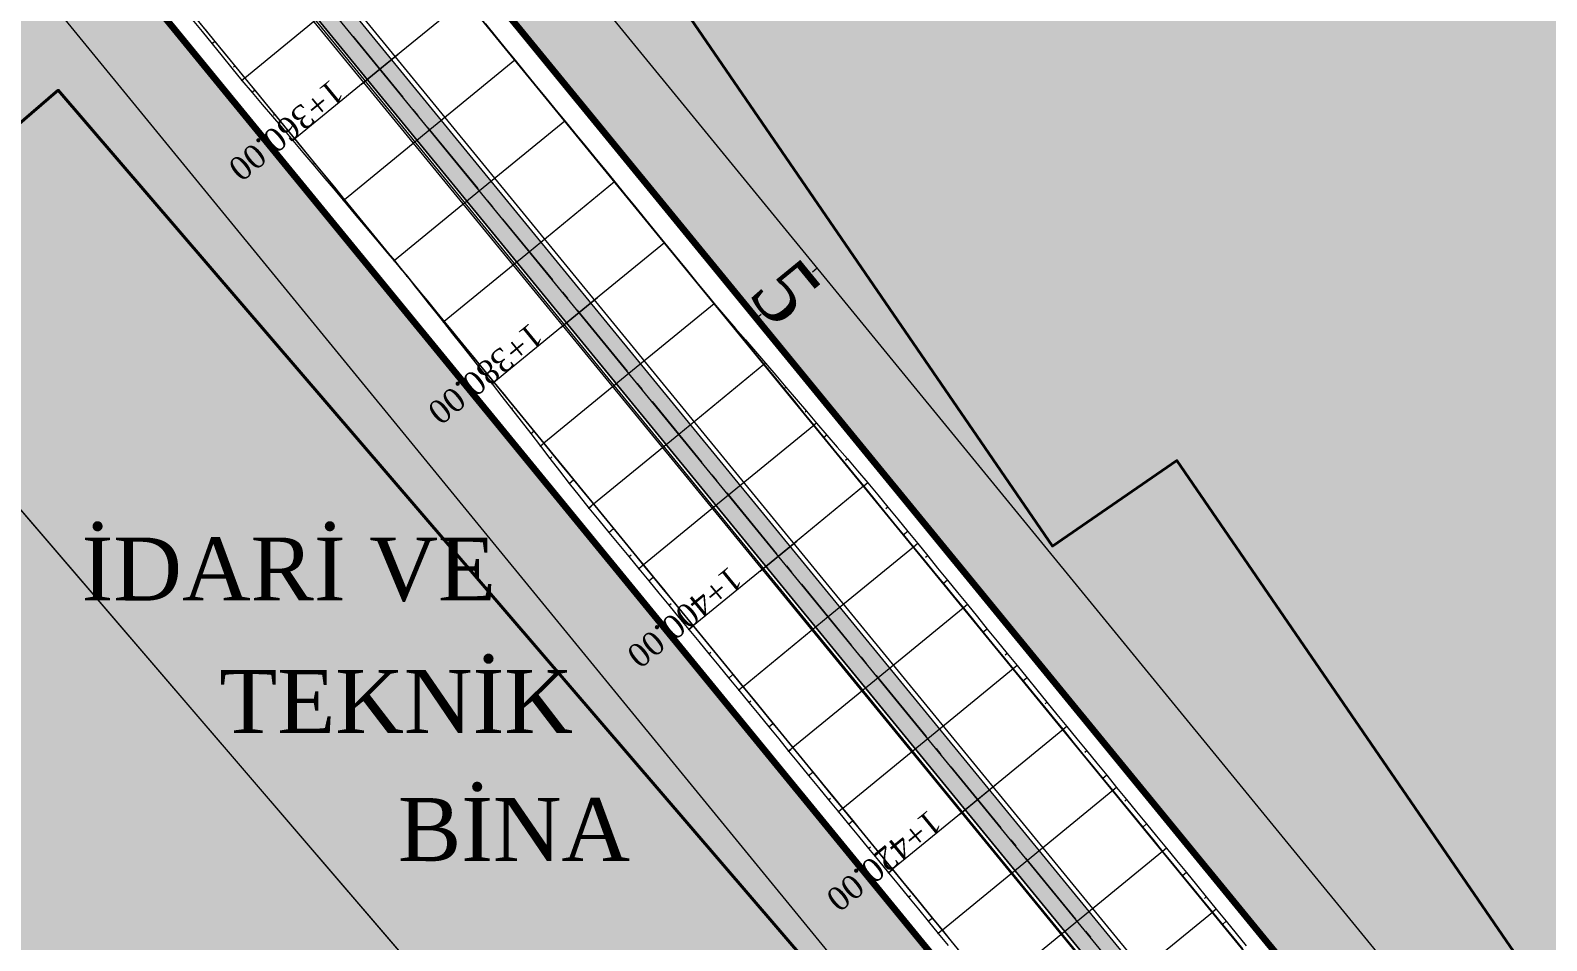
# Model space of a CAD drawing. Header units: metres. Extents: x 478603 to 489313, y 4282657 to 4289463.
# Drawn here: x 479504.9 to 479601.3, y 4287031.6 to 4287089.4 of the extents above; entities that cross this region are included whole.
import ezdxf

# ---------------------------------------------------------------- set-up
doc = ezdxf.new("R2010")
doc.units = ezdxf.units.M
for name, color, linetype, lineweight in [('ADAKENARI', 18, 'Continuous', 0), ('DEGER', 18, 'Continuous', 20), ('EKS_2', 5, 'Continuous', 0), ('EKSENLER', 3, 'Continuous', 0), ('HAT_ENERJI_NAKIL_HAT', 18, 'Continuous', 0), ('HDA_2', 30, 'Continuous', 0), ('HDO_2', 30, 'Continuous', 0), ('ISLETME', 18, 'Continuous', 20), ('KALDIRIM', 11, 'Continuous', 0), ('KDA_2', 150, 'Continuous', 20), ('KDO_2', 150, 'Continuous', 20), ('KYA_2', 1, 'Continuous', 20), ('KYO_2', 1, 'Continuous', 20), ('MUSTEMILAT_CIZGISI', 18, 'Continuous', 50), ('P_ALAN', 143, 'Continuous', 0), ('P_U_KNL', 143, 'Continuous', 0), ('PARSEL_ALAN', 254, 'Continuous', 0), ('PARSEL_SERA_ALAN', 9, 'Continuous', 40), ('PL_ALİNMAN', 1, 'Continuous', 0), ('PL_ENKESIT', 1, 'Continuous', 0), ('PL_KM', 4, 'Continuous', 0), ('PL_KMYAZI', 30, 'Continuous', 0), ('RAKORDMAN', 3, 'Continuous', 0), ('ROL_CEPHE', 1, 'Continuous', 0), ('SEV_KYA_HDA', 3, 'Continuous', 0), ('SEV_KYO_HDO', 3, 'Continuous', 0), ('SEV_YKA_KDA', 3, 'Continuous', 0), ('SEV_YKO_KDO', 3, 'Continuous', 0), ('SNR_YAPIYAK', 18, 'Continuous', 0), ('YKA_2', 33, 'Continuous', 0), ('YKO_2', 33, 'Continuous', 0)]:
    doc.layers.add(name, color=color, linetype=linetype, lineweight=lineweight)
doc.styles.get("Standard").update_dxf_attribs({"font": 'times.ttf'})

msp = doc.modelspace()

# ---------------------------------------------------------------- hatches: boundary and pattern name
at = {"layer": 'P_ALAN'}
msp.add_hatch(color=256, dxfattribs=at).paths.add_polyline_path([(479676.002, 4286903.553), (479677.549, 4286904.82), (479504.608, 4287115.988), (479503.061, 4287114.721)])
msp.add_hatch(color=256, dxfattribs=at).paths.add_polyline_path([(479676.002, 4286903.553), (479677.549, 4286904.82), (479504.608, 4287115.988), (479503.061, 4287114.721)])
at = {"layer": 'PARSEL_ALAN'}
for points in [[(479643.933, 4287398.761), (479817.893, 4287145.197), (479734.475, 4287003.693), (479687.036, 4286923.221), (479673.047, 4286922.158), (479430.429, 4287218.472), (479426.934, 4287224.913), (479426.05, 4287231.313), (479427.413, 4287242.551), (479428.4, 4287247.276), (479432.514, 4287253.457)], [(479592.622, 4286750.316), (479589.102, 4286749.769), (479566.59, 4286772.315), (479454.724, 4286902.59), (479447.565, 4286913.688), (479444.079, 4286921.745), (479442.798, 4286925.946), (479441.19, 4286934.6), (479436.135, 4286978.831), (479435.986, 4286982.18), (479498.192, 4287101.622), (479503.669, 4287102.188), (479660.515, 4286910.63), (479663.102, 4286885.213)]]:
    msp.add_hatch(color=256, dxfattribs=at).paths.add_polyline_path(points)
at = {"layer": 'PARSEL_SERA_ALAN'}
for points in [[(479636.228, 4287387.156), (479642.757, 4287391.636), (479809.646, 4287148.381), (479801.73, 4287142.95), (479804.558, 4287138.827), (479796.642, 4287133.396), (479799.471, 4287129.273), (479791.555, 4287123.842), (479794.383, 4287119.719), (479786.467, 4287114.288), (479789.296, 4287110.165), (479781.38, 4287104.734), (479784.208, 4287100.611), (479776.292, 4287095.18), (479779.121, 4287091.057), (479771.205, 4287085.626), (479774.033, 4287081.503), (479758.201, 4287070.641), (479761.03, 4287066.518), (479753.114, 4287061.087), (479755.942, 4287056.964), (479748.026, 4287051.533), (479750.855, 4287047.41), (479742.939, 4287041.979), (479745.767, 4287037.857), (479737.851, 4287032.426), (479740.68, 4287028.303), (479732.764, 4287022.872), (479735.592, 4287018.749), (479727.676, 4287013.318), (479730.505, 4287009.195), (479722.589, 4287003.764), (479725.417, 4286999.641), (479717.501, 4286994.21), (479720.33, 4286990.087), (479704.498, 4286979.225), (479707.326, 4286975.102), (479699.41, 4286969.671), (479702.239, 4286965.548), (479694.323, 4286960.117), (479697.151, 4286955.994), (479689.235, 4286950.563), (479692.064, 4286946.44), (479684.148, 4286941.009), (479686.976, 4286936.886), (479679.06, 4286931.455), (479650.774, 4286972.685), (479642.858, 4286967.254), (479577.8, 4287062.083), (479569.884, 4287056.652), (479507.654, 4287147.357), (479499.738, 4287141.926), (479434.68, 4287236.755), (479442.596, 4287242.186), (479436.939, 4287250.431)], [(479461.798, 4286902.104), (479476.365, 4286914.612), (479447.049, 4286948.753), (479454.332, 4286955.007), (479444.56, 4286966.387), (479451.843, 4286972.641), (479445.329, 4286980.228), (479452.612, 4286986.482), (479449.354, 4286990.275), (479456.638, 4286996.529), (479453.38, 4287000.323), (479460.664, 4287006.577), (479457.406, 4287010.37), (479464.69, 4287016.624), (479461.432, 4287020.418), (479475.999, 4287032.926), (479472.741, 4287036.719), (479487.308, 4287049.227), (479480.793, 4287056.814), (479495.36, 4287069.322), (479492.102, 4287073.116), (479499.386, 4287079.37), (479506.669, 4287085.624), (479594.617, 4286983.203), (479587.334, 4286976.949), (479655.739, 4286897.288), (479648.455, 4286891.034), (479654.97, 4286883.447), (479647.687, 4286877.193), (479650.944, 4286873.4), (479636.378, 4286860.892), (479639.635, 4286857.098), (479632.352, 4286850.844), (479635.609, 4286847.051), (479628.326, 4286840.797), (479631.583, 4286837.003), (479617.016, 4286824.495), (479620.274, 4286820.702), (479612.991, 4286814.447), (479616.248, 4286810.654), (479608.965, 4286804.4), (479612.222, 4286800.607), (479597.655, 4286788.098), (479600.913, 4286784.305), (479593.63, 4286778.051), (479596.887, 4286774.258), (479589.604, 4286768.003), (479576.574, 4286783.177), (479569.291, 4286776.923)]]:
    msp.add_hatch(color=256, dxfattribs=at).paths.add_polyline_path(points)

# ---------------------------------------------------------------- linework, layer by layer
at = {"layer": 'ADAKENARI', "lineweight": 200}
for p, q in [((479673.047, 4286922.158), (479430.429, 4287218.472)), ((479503.669, 4287102.188), (479660.515, 4286910.63))]:
    msp.add_line(p, q, dxfattribs=at)
at = {"layer": 'EKS_2'}
for p in [(479527.121, 4287086.963, 920.167), (479530.288, 4287083.095, 920.265), (479533.456, 4287079.226, 920.425), (479536.623, 4287075.357, 920.648), (479539.791, 4287071.489, 920.91), (479542.959, 4287067.62, 921.173), (479546.126, 4287063.751, 921.437), (479549.294, 4287059.883, 921.7), (479552.461, 4287056.014, 921.963), (479555.629, 4287052.146, 922.226), (479558.797, 4287048.277, 922.489), (479561.964, 4287044.408, 922.752), (479565.132, 4287040.54, 923.016), (479568.299, 4287036.671, 923.279), (479571.467, 4287032.802, 923.542)]:
    msp.add_point(p, dxfattribs=at)
at = {"layer": 'EKSENLER'}
msp.add_line((479665.104, 4286918.442), (479416.137, 4287222.509), dxfattribs=at)
at = {"layer": 'HAT_ENERJI_NAKIL_HAT'}
msp.add_line((479620.765, 4286970.532), (479476.111, 4287147.505), dxfattribs=at)
at = {"layer": 'HDA_2'}
msp.add_polyline3d([(479529.203, 4287073.355, 920.444), (479531.2, 4287070.916, 920.458), (479531.833, 4287070.143, 920.51), (479532.467, 4287069.369, 920.563), (479533.1, 4287068.595, 920.615), (479533.734, 4287067.821, 920.668), (479534.367, 4287067.048, 920.72), (479535.001, 4287066.274, 920.773), (479535.634, 4287065.5, 920.826), (479536.268, 4287064.727, 920.878), (479536.901, 4287063.953, 920.931), (479537.535, 4287063.179, 920.983), (479538.168, 4287062.405, 921.036), (479538.802, 4287061.632, 921.089), (479539.435, 4287060.858, 921.141), (479540.069, 4287060.084, 921.194), (479540.702, 4287059.31, 921.247), (479541.336, 4287058.537, 921.299), (479541.969, 4287057.763, 921.352), (479542.603, 4287056.989, 921.405), (479543.236, 4287056.216, 921.457), (479543.87, 4287055.442, 921.51), (479544.503, 4287054.668, 921.562), (479545.137, 4287053.894, 921.615), (479545.77, 4287053.121, 921.668), (479546.404, 4287052.347, 921.72), (479547.038, 4287051.573, 921.773), (479547.671, 4287050.799, 921.826), (479548.305, 4287050.026, 921.878), (479548.938, 4287049.252, 921.931), (479549.572, 4287048.478, 921.984), (479550.205, 4287047.705, 922.036), (479550.839, 4287046.931, 922.089), (479551.472, 4287046.157, 922.141), (479552.106, 4287045.383, 922.194), (479552.739, 4287044.61, 922.247), (479553.373, 4287043.836, 922.299), (479554.006, 4287043.062, 922.352), (479554.64, 4287042.288, 922.405), (479555.273, 4287041.515, 922.457), (479555.907, 4287040.741, 922.51), (479556.54, 4287039.967, 922.562), (479557.174, 4287039.194, 922.615), (479557.807, 4287038.42, 922.668), (479558.441, 4287037.646, 922.72), (479559.074, 4287036.872, 922.773), (479559.708, 4287036.099, 922.826), (479560.341, 4287035.325, 922.878), (479560.975, 4287034.551, 922.931), (479561.608, 4287033.777, 922.984), (479562.242, 4287033.004, 923.036), (479562.875, 4287032.23, 923.089), (479563.509, 4287031.456, 923.141)], dxfattribs=at)
for p in [(479531.2, 4287070.916, 920.458), (479534.367, 4287067.048, 920.72), (479537.535, 4287063.179, 920.983), (479540.702, 4287059.31, 921.247), (479543.87, 4287055.442, 921.51), (479547.038, 4287051.573, 921.773), (479550.205, 4287047.705, 922.036), (479553.373, 4287043.836, 922.299), (479556.54, 4287039.967, 922.562), (479559.708, 4287036.099, 922.826), (479562.875, 4287032.23, 923.089)]:
    msp.add_point(p, dxfattribs=at)
at = {"layer": 'HDO_2'}
msp.add_polyline3d([(479548.692, 4287071.683, 921.145), (479551.55, 4287068.192, 921.247), (479552.183, 4287067.419, 921.299), (479552.817, 4287066.645, 921.352), (479553.451, 4287065.871, 921.405), (479554.084, 4287065.097, 921.457), (479554.718, 4287064.324, 921.51), (479555.351, 4287063.55, 921.562), (479555.985, 4287062.776, 921.615), (479556.618, 4287062.003, 921.668), (479557.252, 4287061.229, 921.72), (479557.885, 4287060.455, 921.773), (479558.519, 4287059.681, 921.826), (479559.152, 4287058.908, 921.878), (479559.786, 4287058.134, 921.931), (479560.419, 4287057.36, 921.984), (479561.053, 4287056.586, 922.036), (479561.686, 4287055.813, 922.089), (479562.32, 4287055.039, 922.141), (479562.953, 4287054.265, 922.194), (479563.587, 4287053.492, 922.247), (479564.22, 4287052.718, 922.299), (479564.854, 4287051.944, 922.352), (479565.487, 4287051.17, 922.405), (479566.121, 4287050.397, 922.457), (479566.754, 4287049.623, 922.51), (479567.388, 4287048.849, 922.562), (479568.021, 4287048.075, 922.615), (479568.655, 4287047.302, 922.668), (479569.288, 4287046.528, 922.72), (479569.922, 4287045.754, 922.773), (479570.556, 4287044.981, 922.826), (479571.189, 4287044.207, 922.878), (479571.823, 4287043.433, 922.931), (479572.456, 4287042.659, 922.984), (479573.09, 4287041.886, 923.036), (479573.723, 4287041.112, 923.089), (479574.357, 4287040.338, 923.141), (479574.99, 4287039.564, 923.194), (479575.624, 4287038.791, 923.247), (479576.257, 4287038.017, 923.299), (479576.891, 4287037.243, 923.352), (479577.524, 4287036.47, 923.405), (479578.158, 4287035.696, 923.457), (479578.791, 4287034.922, 923.51), (479579.425, 4287034.148, 923.562), (479580.058, 4287033.375, 923.615), (479580.692, 4287032.601, 923.668), (479581.325, 4287031.827, 923.72), (479581.959, 4287031.053, 923.773)], dxfattribs=at)
for p in [(479551.55, 4287068.192, 921.247), (479554.718, 4287064.324, 921.51), (479557.885, 4287060.455, 921.773), (479561.053, 4287056.586, 922.036), (479564.22, 4287052.718, 922.299), (479567.388, 4287048.849, 922.562), (479570.556, 4287044.981, 922.826), (479573.723, 4287041.112, 923.089), (479576.891, 4287037.243, 923.352), (479580.058, 4287033.375, 923.615)]:
    msp.add_point(p, dxfattribs=at)
at = {"layer": 'ISLETME'}
for p, q in [((479506.669, 4287085.624), (479492.102, 4287073.116)), ((479568.559, 4287013.55), (479506.669, 4287085.624)), ((479492.102, 4287073.116), (479553.992, 4287001.042))]:
    msp.add_line(p, q, dxfattribs=at)
at = {"layer": 'KALDIRIM'}
for p, q in [((479670.52, 4286922.876), (479428.912, 4287217.957)), ((479503.777, 4287104.424), (479658.893, 4286914.978))]:
    msp.add_line(p, q, dxfattribs=at)
at = {"layer": 'KDA_2'}
msp.add_polyline3d([(479515.194, 4287090.123, 915.492), (479515.823, 4287089.345, 915.436), (479516.453, 4287088.569, 915.379), (479517.084, 4287087.793, 915.323), (479517.716, 4287087.018, 915.266), (479518.352, 4287086.246, 915.21), (479518.996, 4287085.479, 915.558), (479519.643, 4287084.716, 915.906), (479520.292, 4287083.953, 916.254), (479520.94, 4287083.192, 916.602), (479521.585, 4287082.431, 916.948), (479522.226, 4287081.672, 917.229), (479522.864, 4287080.914, 917.51), (479523.503, 4287080.154, 917.791), (479524.146, 4287079.387, 918.075), (479524.804, 4287078.604, 918.364), (479525.487, 4287077.791, 918.67), (479526.18, 4287076.967, 918.98), (479526.861, 4287076.156, 919.284), (479527.501, 4287075.395, 919.57), (479528.021, 4287074.776, 919.803), (479528.321, 4287074.421, 919.994), (479528.501, 4287074.209, 920.108), (479528.637, 4287074.049, 920.195), (479528.757, 4287073.909, 920.271), (479528.872, 4287073.775, 920.344)], dxfattribs=at)
for p in [(479518.352, 4287086.246, 915.21), (479521.585, 4287082.431, 916.948), (479524.804, 4287078.604, 918.364), (479528.021, 4287074.776, 919.803)]:
    msp.add_point(p, dxfattribs=at)
at = {"layer": 'KDO_2'}
msp.add_polyline3d([(479533.827, 4287089.836, 918.266), (479534.456, 4287089.069, 918.212), (479535.083, 4287088.303, 918.159), (479535.712, 4287087.536, 918.106), (479536.344, 4287086.765, 917.843), (479536.979, 4287085.993, 917.58), (479537.614, 4287085.219, 917.316), (479538.25, 4287084.446, 917.052), (479538.885, 4287083.672, 916.787), (479539.521, 4287082.898, 916.615), (479540.157, 4287082.124, 916.443), (479540.792, 4287081.35, 916.271), (479541.426, 4287080.577, 916.1), (479542.057, 4287079.806, 915.928), (479542.684, 4287079.04, 916.385), (479543.308, 4287078.274, 916.841), (479543.934, 4287077.506, 917.298), (479544.566, 4287076.73, 917.76), (479545.217, 4287075.931, 918.235), (479545.901, 4287075.093, 918.692), (479546.597, 4287074.24, 919.158), (479547.278, 4287073.404, 919.613), (479547.905, 4287072.635, 920.033), (479548.377, 4287072.057, 920.348), (479548.562, 4287071.83, 920.717), (479548.59, 4287071.794, 920.775), (479548.561, 4287071.828, 920.831), (479548.512, 4287071.888, 920.929), (479548.456, 4287071.956, 921.04)], dxfattribs=at)
for p in [(479535.712, 4287087.536, 918.106), (479538.885, 4287083.672, 916.787), (479542.057, 4287079.806, 915.928), (479545.217, 4287075.931, 918.235), (479548.377, 4287072.057, 920.348)]:
    msp.add_point(p, dxfattribs=at)
at = {"layer": 'KYA_2'}
msp.add_polyline3d([(479528.872, 4287073.775, 920.344), (479529.31, 4287073.22, 920.476), (479529.749, 4287072.662, 920.609), (479530.193, 4287072.098, 920.743), (479530.653, 4287071.515, 920.883), (479531.155, 4287070.88, 921.034), (479531.733, 4287070.149, 921.244), (479532.353, 4287069.366, 921.468), (479532.987, 4287068.566, 921.698), (479533.624, 4287067.76, 921.929), (479534.256, 4287066.957, 922.158), (479534.877, 4287066.161, 922.472), (479535.49, 4287065.371, 922.783), (479536.102, 4287064.583, 923.093), (479536.712, 4287063.795, 923.404), (479537.323, 4287063.006, 923.714), (479537.936, 4287062.217, 923.993), (479538.55, 4287061.427, 924.273), (479539.164, 4287060.637, 924.553), (479539.781, 4287059.849, 924.832), (479540.403, 4287059.066, 925.112), (479541.035, 4287058.291, 925.117), (479541.673, 4287057.52, 925.121), (479542.312, 4287056.751, 925.126), (479542.951, 4287055.982, 925.131), (479543.589, 4287055.212, 925.135), (479544.225, 4287054.44, 925.179), (479544.859, 4287053.667, 925.222), (479545.493, 4287052.893, 925.265), (479546.127, 4287052.12, 925.308), (479546.761, 4287051.347, 925.351), (479547.395, 4287050.574, 925.382), (479548.031, 4287049.801, 925.413), (479548.666, 4287049.029, 925.444), (479549.301, 4287048.257, 925.476), (479549.937, 4287047.485, 925.507), (479550.572, 4287046.712, 925.544), (479551.206, 4287045.94, 925.58), (479551.841, 4287045.167, 925.617), (479552.476, 4287044.394, 925.654), (479553.11, 4287043.621, 925.69), (479553.744, 4287042.848, 925.738), (479554.378, 4287042.074, 925.785), (479555.012, 4287041.301, 925.833), (479555.646, 4287040.527, 925.88), (479556.28, 4287039.754, 925.928), (479556.914, 4287038.981, 925.97), (479557.548, 4287038.208, 926.013), (479558.182, 4287037.435, 926.055), (479558.817, 4287036.662, 926.097), (479559.451, 4287035.889, 926.14), (479560.087, 4287035.116, 926.17), (479560.722, 4287034.344, 926.2), (479561.357, 4287033.572, 926.231), (479561.992, 4287032.799, 926.261), (479562.628, 4287032.027, 926.291), (479563.263, 4287031.255, 926.326)], dxfattribs=at)
for p in [(479531.155, 4287070.88, 921.034), (479534.256, 4287066.957, 922.158), (479537.323, 4287063.006, 923.714), (479540.403, 4287059.066, 925.112), (479543.589, 4287055.212, 925.135), (479546.761, 4287051.347, 925.351), (479549.937, 4287047.485, 925.507), (479553.11, 4287043.621, 925.69), (479556.28, 4287039.754, 925.928), (479559.451, 4287035.889, 926.14), (479562.628, 4287032.027, 926.291)]:
    msp.add_point(p, dxfattribs=at)
at = {"layer": 'KYO_2'}
msp.add_polyline3d([(479548.456, 4287071.956, 921.04), (479549.092, 4287071.221, 921.322), (479549.728, 4287070.486, 921.603), (479550.365, 4287069.751, 921.885), (479551.003, 4287069.013, 922.168), (479551.643, 4287068.269, 922.452), (479552.289, 4287067.514, 922.702), (479552.937, 4287066.752, 922.954), (479553.587, 4287065.989, 923.206), (479554.237, 4287065.226, 923.459), (479554.888, 4287064.463, 923.711), (479555.54, 4287063.703, 923.985), (479556.192, 4287062.945, 924.259), (479556.844, 4287062.186, 924.532), (479557.494, 4287061.427, 924.806), (479558.141, 4287060.665, 925.079), (479558.781, 4287059.896, 925.161), (479559.417, 4287059.125, 925.242), (479560.052, 4287058.352, 925.323), (479560.686, 4287057.579, 925.404), (479561.32, 4287056.805, 925.485), (479561.952, 4287056.03, 925.511), (479562.583, 4287055.255, 925.537), (479563.215, 4287054.479, 925.563), (479563.846, 4287053.704, 925.589), (479564.477, 4287052.928, 925.615), (479565.108, 4287052.152, 925.638), (479565.739, 4287051.376, 925.661), (479566.37, 4287050.601, 925.685), (479567.001, 4287049.825, 925.708), (479567.633, 4287049.05, 925.732), (479568.266, 4287048.276, 925.781), (479568.899, 4287047.502, 925.831), (479569.533, 4287046.728, 925.881), (479570.166, 4287045.954, 925.93), (479570.8, 4287045.18, 925.98), (479571.433, 4287044.406, 926.028), (479572.066, 4287043.632, 926.076), (479572.699, 4287042.858, 926.124), (479573.332, 4287042.084, 926.172), (479573.965, 4287041.31, 926.221), (479574.599, 4287040.536, 926.27), (479575.232, 4287039.762, 926.32), (479575.865, 4287038.988, 926.369), (479576.498, 4287038.214, 926.419), (479577.132, 4287037.441, 926.469), (479577.766, 4287036.667, 926.527), (479578.4, 4287035.894, 926.585), (479579.034, 4287035.121, 926.643), (479579.668, 4287034.347, 926.701), (479580.302, 4287033.574, 926.76), (479580.935, 4287032.8, 926.802), (479581.567, 4287032.025, 926.844), (479582.2, 4287031.251, 926.886)], dxfattribs=at)
for p in [(479551.643, 4287068.269, 922.452), (479554.888, 4287064.463, 923.711), (479558.141, 4287060.665, 925.079), (479561.32, 4287056.805, 925.485), (479564.477, 4287052.928, 925.615), (479567.633, 4287049.05, 925.732), (479570.8, 4287045.18, 925.98), (479573.965, 4287041.31, 926.221), (479577.132, 4287037.441, 926.469), (479580.302, 4287033.574, 926.76)]:
    msp.add_point(p, dxfattribs=at)
at = {"layer": 'MUSTEMILAT_CIZGISI', "lineweight": 13}
msp.add_polyline3d([(479492.102, 4287073.116, 0), (479506.669, 4287085.624, 0), (479568.559, 4287013.55, 0), (479553.992, 4287001.042, 0), (479492.102, 4287073.116, 0)], close=True, dxfattribs=at)
at = {"layer": 'P_ALAN'}
msp.add_polyline3d([(479676.002, 4286903.553, 0), (479677.549, 4286904.82, 0), (479504.608, 4287115.988, 0), (479503.061, 4287114.721, 0), (479676.002, 4286903.553, 0)], close=True, dxfattribs=at)
msp.add_polyline3d([(479676.002, 4286903.553, 0), (479677.549, 4286904.82, 0), (479504.608, 4287115.988, 0), (479503.061, 4287114.721, 0), (479676.002, 4286903.553, 0)], close=True, dxfattribs=at)
msp.add_polyline3d([(479676.002, 4286903.553, 0), (479677.549, 4286904.82, 0), (479504.608, 4287115.988, 0), (479503.061, 4287114.721, 0), (479676.002, 4286903.553, 0)], close=True, dxfattribs=at)
msp.add_polyline3d([(479676.002, 4286903.553, 0), (479677.549, 4286904.82, 0), (479504.608, 4287115.988, 0), (479503.061, 4287114.721, 0), (479676.002, 4286903.553, 0)], close=True, dxfattribs=at)
at = {"layer": 'P_U_KNL'}
for points in [[(479677.549, 4286904.82, 0), (479504.608, 4287115.988, 0)], [(479677.781, 4286905.011, 0), (479504.841, 4287116.178, 0)], [(479675.77, 4286903.363, 0), (479502.829, 4287114.531, 0)], [(479676.002, 4286903.553, 0), (479503.061, 4287114.721, 0)]]:
    msp.add_polyline3d(points, dxfattribs=at)
at = {"layer": 'PARSEL_ALAN'}
for points in [[(479643.933, 4287398.761, 927.06), (479817.893, 4287145.197, 932.321), (479734.475, 4287003.693, 930.586), (479687.036, 4286923.221, 931.899), (479673.047, 4286922.158, 931.524), (479430.429, 4287218.472, 921.012), (479426.934, 4287224.913, 920.711), (479426.05, 4287231.313, 920.456), (479427.413, 4287242.551, 919.643), (479428.4, 4287247.276, 919.202), (479432.514, 4287253.457, 918.591), (479643.933, 4287398.761, 927.06)], [(479643.933, 4287398.761, 0), (479817.893, 4287145.197, 0), (479734.475, 4287003.693, 0), (479687.036, 4286923.221, 0), (479673.047, 4286922.158, 0), (479430.429, 4287218.472, 0), (479426.934, 4287224.913, 0), (479426.05, 4287231.313, 0), (479427.413, 4287242.551, 0), (479428.4, 4287247.276, 0), (479432.514, 4287253.457, 0), (479643.933, 4287398.761, 0)], [(479592.622, 4286750.316, 934.496), (479589.102, 4286749.769, 934.2), (479566.59, 4286772.315, 931.194), (479454.724, 4286902.59, 926.344), (479447.565, 4286913.688, 925.593), (479444.079, 4286921.745, 925.17), (479442.798, 4286925.946, 924.923), (479441.19, 4286934.6, 924.694), (479436.135, 4286978.831, 924.104), (479435.986, 4286982.18, 924.175), (479498.192, 4287101.622, 916.728), (479503.669, 4287102.188, 917.707), (479660.515, 4286910.63, 931.541), (479663.102, 4286885.213, 932.593), (479592.622, 4286750.316, 934.496)], [(479592.622, 4286750.316, 0), (479589.102, 4286749.769, 0), (479566.59, 4286772.315, 0), (479454.724, 4286902.59, 0), (479447.565, 4286913.688, 0), (479444.079, 4286921.745, 0), (479442.798, 4286925.946, 0), (479441.19, 4286934.6, 0), (479436.135, 4286978.831, 0), (479435.986, 4286982.18, 0), (479498.192, 4287101.622, 0), (479503.669, 4287102.188, 0), (479660.515, 4286910.63, 0), (479663.102, 4286885.213, 0), (479592.622, 4286750.316, 0)]]:
    msp.add_polyline3d(points, close=True, dxfattribs=at)
at = {"layer": 'PARSEL_SERA_ALAN'}
for points in [[(479642.858, 4286967.254, 0), (479577.8, 4287062.083, 0), (479569.884, 4287056.652, 0), (479507.654, 4287147.357, 0), (479499.738, 4287141.926, 0), (479434.68, 4287236.755, 0), (479442.596, 4287242.186, 0), (479436.939, 4287250.431, 0), (479636.228, 4287387.156, 0)], [(479642.858, 4286967.254, 0), (479577.8, 4287062.083, 0), (479569.884, 4287056.652, 0), (479507.654, 4287147.357, 0), (479499.738, 4287141.926, 0), (479434.68, 4287236.755, 0), (479442.596, 4287242.186, 0), (479436.939, 4287250.431, 0), (479636.228, 4287387.156, 0)], [(479445.329, 4286980.228, 0), (479452.612, 4286986.482, 0), (479449.354, 4286990.275, 0), (479456.638, 4286996.529, 0), (479453.38, 4287000.323, 0), (479460.664, 4287006.577, 0), (479457.406, 4287010.37, 0), (479464.69, 4287016.624, 0), (479461.432, 4287020.418, 0), (479475.999, 4287032.926, 0), (479472.741, 4287036.719, 0), (479487.308, 4287049.227, 0), (479480.793, 4287056.814, 0), (479495.36, 4287069.322, 0), (479492.102, 4287073.116, 0), (479499.386, 4287079.37, 0), (479506.669, 4287085.624, 0), (479594.617, 4286983.203, 0)], [(479445.329, 4286980.228, 0), (479452.612, 4286986.482, 0), (479449.354, 4286990.275, 0), (479456.638, 4286996.529, 0), (479453.38, 4287000.323, 0), (479460.664, 4287006.577, 0), (479457.406, 4287010.37, 0), (479464.69, 4287016.624, 0), (479461.432, 4287020.418, 0), (479475.999, 4287032.926, 0), (479472.741, 4287036.719, 0), (479487.308, 4287049.227, 0), (479480.793, 4287056.814, 0), (479495.36, 4287069.322, 0), (479492.102, 4287073.116, 0), (479499.386, 4287079.37, 0), (479506.669, 4287085.624, 0), (479594.617, 4286983.203, 0)]]:
    msp.add_polyline3d(points, dxfattribs=at)
at = {"layer": 'PL_ALİNMAN'}
for p, q in [((479525.419, 4287089.041), (479528.587, 4287085.173)), ((479529.22, 4287084.399), (479529.537, 4287084.012)), ((479530.17, 4287083.239), (479533.338, 4287079.37)), ((479533.971, 4287078.596), (479534.288, 4287078.209)), ((479534.922, 4287077.436), (479538.089, 4287073.567)), ((479538.723, 4287072.793), (479539.04, 4287072.406)), ((479539.673, 4287071.633), (479542.841, 4287067.764)), ((479543.474, 4287066.99), (479543.791, 4287066.603)), ((479544.425, 4287065.83), (479547.592, 4287061.961)), ((479548.226, 4287061.187), (479548.542, 4287060.8)), ((479549.176, 4287060.027), (479552.343, 4287056.158)), ((479552.977, 4287055.384), (479553.294, 4287054.997)), ((479553.927, 4287054.224), (479557.095, 4287050.355)), ((479557.728, 4287049.581), (479558.045, 4287049.195)), ((479558.679, 4287048.421), (479561.846, 4287044.552)), ((479562.48, 4287043.778), (479562.797, 4287043.392)), ((479563.43, 4287042.618), (479566.598, 4287038.749)), ((479567.231, 4287037.975), (479567.548, 4287037.589)), ((479568.181, 4287036.815), (479571.349, 4287032.946)), ((479571.983, 4287032.173), (479572.299, 4287031.786))]:
    msp.add_line(p, q, dxfattribs=at)
at = {"layer": 'PL_ENKESIT'}
for points in [[(479529.372, 4287095.269, 919.285), (479529.369, 4287095.267, 919.992), (479523.953, 4287090.832, 920.132), (479518.537, 4287086.397, 919.992), (479518.352, 4287086.246, 915.21)], [(479532.543, 4287091.403, 918.374), (479532.537, 4287091.398, 920.027), (479527.121, 4287086.963, 920.167), (479521.704, 4287082.529, 920.027), (479521.585, 4287082.431, 916.948)], [(479535.712, 4287087.536, 918.106), (479535.704, 4287087.529, 920.125), (479530.288, 4287083.095, 920.265), (479524.872, 4287078.66, 920.125), (479524.804, 4287078.604, 918.364)], [(479538.885, 4287083.672, 916.787), (479538.872, 4287083.661, 920.285), (479533.456, 4287079.226, 920.425), (479528.04, 4287074.791, 920.285), (479528.021, 4287074.776, 919.803)], [(479542.057, 4287079.806, 915.928), (479542.039, 4287079.792, 920.508), (479536.623, 4287075.357, 920.648), (479531.207, 4287070.923, 920.508), (479531.2, 4287070.916, 920.458), (479531.155, 4287070.88, 921.034)], [(479545.217, 4287075.931, 918.235), (479545.207, 4287075.923, 920.77), (479539.791, 4287071.489, 920.91), (479534.375, 4287067.054, 920.77), (479534.367, 4287067.048, 920.72), (479534.256, 4287066.957, 922.158)], [(479548.377, 4287072.057, 920.348), (479548.375, 4287072.055, 921.034), (479542.959, 4287067.62, 921.173), (479537.542, 4287063.185, 921.034), (479537.535, 4287063.179, 920.983), (479537.323, 4287063.006, 923.714)], [(479551.643, 4287068.269, 922.452), (479551.55, 4287068.192, 921.247), (479551.542, 4287068.186, 921.297), (479546.126, 4287063.751, 921.437), (479540.71, 4287059.317, 921.297), (479540.702, 4287059.31, 921.247), (479540.403, 4287059.066, 925.112)], [(479554.888, 4287064.463, 923.711), (479554.718, 4287064.324, 921.51), (479554.71, 4287064.317, 921.56), (479549.294, 4287059.883, 921.7), (479543.878, 4287055.448, 921.56), (479543.87, 4287055.442, 921.51), (479543.589, 4287055.212, 925.135)], [(479558.141, 4287060.665, 925.079), (479557.885, 4287060.455, 921.773), (479557.877, 4287060.449, 921.823), (479552.461, 4287056.014, 921.963), (479547.045, 4287051.58, 921.823), (479547.038, 4287051.573, 921.773), (479546.761, 4287051.347, 925.351)], [(479561.32, 4287056.805, 925.485), (479561.053, 4287056.586, 922.036), (479561.045, 4287056.58, 922.086), (479555.629, 4287052.146, 922.226), (479550.213, 4287047.711, 922.086), (479550.205, 4287047.705, 922.036), (479549.937, 4287047.485, 925.507)], [(479564.477, 4287052.928, 925.615), (479564.22, 4287052.718, 922.299), (479564.213, 4287052.712, 922.349), (479558.797, 4287048.277, 922.489), (479553.38, 4287043.842, 922.349), (479553.373, 4287043.836, 922.299), (479553.11, 4287043.621, 925.69)], [(479567.633, 4287049.05, 925.732), (479567.388, 4287048.849, 922.562), (479567.38, 4287048.843, 922.612), (479561.964, 4287044.408, 922.752), (479556.548, 4287039.974, 922.612), (479556.54, 4287039.967, 922.562), (479556.28, 4287039.754, 925.928)], [(479570.8, 4287045.18, 925.98), (479570.556, 4287044.981, 922.826), (479570.548, 4287044.974, 922.876), (479565.132, 4287040.54, 923.016), (479559.716, 4287036.105, 922.876), (479559.708, 4287036.099, 922.826), (479559.451, 4287035.889, 926.14)], [(479573.965, 4287041.31, 926.221), (479573.723, 4287041.112, 923.089), (479573.715, 4287041.106, 923.139), (479568.299, 4287036.671, 923.279), (479562.883, 4287032.236, 923.139), (479562.875, 4287032.23, 923.089), (479562.628, 4287032.027, 926.291)], [(479577.132, 4287037.441, 926.469), (479576.891, 4287037.243, 923.352), (479576.883, 4287037.237, 923.402), (479571.467, 4287032.802, 923.542), (479566.051, 4287028.368, 923.402), (479566.043, 4287028.361, 923.352), (479565.802, 4287028.164, 926.463)], [(479580.302, 4287033.574, 926.76), (479580.058, 4287033.375, 923.615), (479580.051, 4287033.368, 923.665), (479574.634, 4287028.934, 923.805), (479569.218, 4287024.499, 923.665), (479569.211, 4287024.493, 923.615), (479568.974, 4287024.299, 926.669)]]:
    msp.add_polyline3d(points, dxfattribs=at)
at = {"layer": 'PL_KM'}
for p, q in [((479525.96, 4287086.013), (479528.281, 4287087.914)), ((479538.63, 4287070.538), (479540.952, 4287072.439)), ((479551.301, 4287055.064), (479553.622, 4287056.964)), ((479563.971, 4287039.589), (479566.292, 4287041.49))]:
    msp.add_line(p, q, dxfattribs=at)
at = {"layer": 'RAKORDMAN'}
for p, q in [((479510.059, 4287118.85, 918.546), (479612.588, 4286993.629, 487.777)), ((479503.777, 4287104.424, 917.95), (479536.397, 4287064.584, 919.367)), ((479536.397, 4287064.584, 919.367), (479560.818, 4287034.758, 917.899)), ((479560.818, 4287034.758, 917.899), (479587.807, 4287001.796, 780.688))]:
    msp.add_line(p, q, dxfattribs=at)
for p in [(479536.397, 4287064.584, 919.367), (479560.818, 4287034.758, 917.899)]:
    msp.add_point(p, dxfattribs=at)
at = {"layer": 'ROL_CEPHE'}
for p, q in [((479554.932, 4287074.307), (479554.622, 4287074.053)), ((479551.063, 4287071.139), (479551.372, 4287071.393))]:
    msp.add_line(p, q, dxfattribs=at)
at = {"layer": 'SEV_KYA_HDA'}
for p, q in [((479529.297, 4287073.236, 920.472), (479529.299, 4287073.238, 920.444)), ((479530.535, 4287071.665, 920.847), (479530.551, 4287071.677, 920.65)), ((479531.776, 4287070.096, 921.259), (479531.833, 4287070.143, 920.51)), ((479533.017, 4287068.527, 921.709), (479533.059, 4287068.561, 921.162)), ((479534.256, 4287066.957, 922.158), (479534.367, 4287067.048, 920.72)), ((479535.485, 4287065.378, 922.78), (479535.559, 4287065.439, 921.803)), ((479536.711, 4287063.797, 923.403), (479536.901, 4287063.953, 920.931)), ((479537.937, 4287062.216, 923.993), (479538.052, 4287062.311, 922.515)), ((479539.165, 4287060.636, 924.553), (479539.435, 4287060.858, 921.141)), ((479540.403, 4287059.066, 925.112), (479540.553, 4287059.188, 923.179)), ((479541.673, 4287057.52, 925.121), (479541.969, 4287057.763, 921.352)), ((479542.951, 4287055.982, 925.131), (479543.094, 4287056.099, 923.294)), ((479544.225, 4287054.44, 925.179), (479544.503, 4287054.668, 921.562)), ((479545.493, 4287052.893, 925.265), (479545.632, 4287053.007, 923.466)), ((479546.761, 4287051.347, 925.351), (479547.038, 4287051.573, 921.773)), ((479548.031, 4287049.801, 925.413), (479548.168, 4287049.914, 923.646)), ((479549.301, 4287048.257, 925.476), (479549.572, 4287048.478, 921.984)), ((479550.572, 4287046.712, 925.544), (479550.705, 4287046.821, 923.816)), ((479551.841, 4287045.167, 925.617), (479552.106, 4287045.383, 922.194)), ((479553.11, 4287043.621, 925.69), (479553.242, 4287043.729, 923.995)), ((479554.378, 4287042.074, 925.785), (479554.64, 4287042.288, 922.405)), ((479555.646, 4287040.527, 925.88), (479555.776, 4287040.634, 924.195)), ((479556.914, 4287038.981, 925.97), (479557.174, 4287039.194, 922.615)), ((479558.182, 4287037.435, 926.055), (479558.312, 4287037.54, 924.388)), ((479559.451, 4287035.889, 926.14), (479559.708, 4287036.099, 922.826)), ((479560.722, 4287034.344, 926.2), (479560.848, 4287034.448, 924.566)), ((479561.992, 4287032.799, 926.261), (479562.242, 4287033.004, 923.036))]:
    msp.add_line(p, q, dxfattribs=at)
at = {"layer": 'SEV_KYO_HDO'}
for p, q in [((479549.027, 4287071.296, 921.293), (479549.021, 4287071.292, 921.225)), ((479550.336, 4287069.784, 921.873), (479550.283, 4287069.74, 921.202)), ((479551.643, 4287068.269, 922.452), (479551.597, 4287068.231, 921.85)), ((479552.942, 4287066.747, 922.956), (479552.817, 4287066.645, 921.352)), ((479554.238, 4287065.224, 923.459), (479554.161, 4287065.161, 922.458)), ((479555.539, 4287063.704, 923.985), (479555.351, 4287063.55, 921.562)), ((479556.843, 4287062.187, 924.532), (479556.731, 4287062.095, 923.1)), ((479558.141, 4287060.665, 925.079), (479557.885, 4287060.455, 921.773)), ((479559.417, 4287059.125, 925.242), (479559.285, 4287059.016, 923.56)), ((479560.686, 4287057.579, 925.404), (479560.419, 4287057.36, 921.984)), ((479561.952, 4287056.03, 925.511), (479561.819, 4287055.921, 923.8)), ((479563.215, 4287054.479, 925.563), (479562.953, 4287054.265, 922.194)), ((479564.477, 4287052.928, 925.615), (479564.349, 4287052.823, 923.957)), ((479565.739, 4287051.376, 925.661), (479565.487, 4287051.17, 922.405)), ((479567.001, 4287049.825, 925.708), (479566.878, 4287049.724, 924.109)), ((479568.266, 4287048.276, 925.781), (479568.021, 4287048.075, 922.615)), ((479569.533, 4287046.728, 925.881), (479569.411, 4287046.628, 924.3)), ((479570.8, 4287045.18, 925.98), (479570.556, 4287044.981, 922.826)), ((479572.066, 4287043.632, 926.076), (479571.944, 4287043.533, 924.504)), ((479573.332, 4287042.084, 926.172), (479573.09, 4287041.886, 923.036)), ((479574.599, 4287040.536, 926.27), (479574.478, 4287040.437, 924.706)), ((479575.865, 4287038.988, 926.369), (479575.624, 4287038.791, 923.247)), ((479577.132, 4287037.441, 926.469), (479577.011, 4287037.342, 924.91)), ((479578.4, 4287035.894, 926.585), (479578.158, 4287035.696, 923.457)), ((479579.668, 4287034.347, 926.701), (479579.546, 4287034.248, 925.132)), ((479580.935, 4287032.8, 926.802), (479580.692, 4287032.601, 923.668))]:
    msp.add_line(p, q, dxfattribs=at)
at = {"layer": 'SEV_YKA_KDA'}
for p, q in [((479516.636, 4287088.718, 920.008), (479516.453, 4287088.569, 915.379)), ((479517.903, 4287087.171, 919.997), (479517.81, 4287087.094, 917.632)), ((479519.17, 4287085.624, 919.999), (479518.995, 4287085.48, 915.558)), ((479520.437, 4287084.076, 920.013), (479520.364, 4287084.016, 918.133)), ((479521.704, 4287082.529, 920.027), (479521.585, 4287082.431, 916.948)), ((479522.972, 4287080.981, 920.066), (479522.923, 4287080.941, 918.79)), ((479524.239, 4287079.434, 920.105), (479524.161, 4287079.37, 918.081)), ((479525.506, 4287077.886, 920.157), (479525.476, 4287077.862, 919.404)), ((479526.773, 4287076.339, 920.221), (479526.734, 4287076.307, 919.227)), ((479528.04, 4287074.791, 920.285), (479528.03, 4287074.784, 920.044))]:
    msp.add_line(p, q, dxfattribs=at)
at = {"layer": 'SEV_YKO_KDO'}
for p, q in [((479535.071, 4287088.303, 920.105), (479535.078, 4287088.309, 918.16)), ((479536.338, 4287086.756, 920.157), (479536.342, 4287086.759, 919)), ((479537.605, 4287085.208, 920.221), (479537.616, 4287085.217, 917.315)), ((479538.872, 4287083.661, 920.285), (479538.879, 4287083.666, 918.536)), ((479540.139, 4287082.113, 920.374), (479540.155, 4287082.126, 916.444)), ((479541.406, 4287080.566, 920.463), (479541.415, 4287080.573, 918.282)), ((479542.673, 4287079.018, 920.56), (479542.69, 4287079.032, 916.39)), ((479543.94, 4287077.471, 920.665), (479543.947, 4287077.476, 918.989)), ((479545.207, 4287075.923, 920.77), (479545.217, 4287075.931, 918.235)), ((479546.474, 4287074.376, 920.876), (479546.478, 4287074.379, 919.978)), ((479547.741, 4287072.828, 920.981), (479547.745, 4287072.832, 919.926))]:
    msp.add_line(p, q, dxfattribs=at)
at = {"layer": 'SNR_YAPIYAK'}
for p, q in [((479434.598, 4287221.273, 912.337), (479675.266, 4286927.341, 912.337)), ((479501.505, 4287096.938, 931.894), (479655.693, 4286908.626, 931.894))]:
    msp.add_line(p, q, dxfattribs=at)
at = {"layer": 'YKA_2'}
msp.add_polyline3d([(479516.003, 4287089.492, 920.014), (479516.636, 4287088.719, 920.008), (479517.27, 4287087.945, 920.003), (479517.903, 4287087.171, 919.997), (479518.537, 4287086.397, 919.992), (479519.171, 4287085.623, 919.999), (479519.805, 4287084.848, 920.006), (479520.439, 4287084.074, 920.013), (479521.073, 4287083.3, 920.02), (479521.704, 4287082.529, 920.027), (479522.334, 4287081.76, 920.046), (479522.962, 4287080.993, 920.066), (479523.591, 4287080.225, 920.085), (479524.225, 4287079.451, 920.105), (479524.872, 4287078.66, 920.125), (479525.543, 4287077.84, 920.159), (479526.223, 4287077.01, 920.193), (479526.893, 4287076.192, 920.227), (479527.523, 4287075.423, 920.259), (479528.04, 4287074.791, 920.285), (479528.348, 4287074.415, 920.307), (479528.541, 4287074.179, 920.32), (479528.687, 4287074.001, 920.331), (479528.803, 4287073.86, 920.339), (479528.872, 4287073.775, 920.344), (479528.862, 4287073.787, 920.344), (479528.816, 4287073.843, 920.344), (479528.771, 4287073.899, 920.344), (479528.763, 4287073.908, 920.344), (479528.872, 4287073.775, 920.344), (479529.199, 4287073.376, 920.367), (479529.645, 4287072.831, 920.398), (479530.138, 4287072.229, 920.433), (479530.656, 4287071.596, 920.469), (479531.207, 4287070.923, 920.508), (479531.813, 4287070.183, 920.558), (479532.446, 4287069.41, 920.61), (479533.088, 4287068.626, 920.664), (479533.733, 4287067.839, 920.717), (479534.375, 4287067.054, 920.77), (479535.012, 4287066.276, 920.823), (479535.646, 4287065.502, 920.876), (479536.278, 4287064.73, 920.928), (479536.91, 4287063.958, 920.981), (479537.542, 4287063.185, 921.034), (479538.176, 4287062.412, 921.086), (479538.809, 4287061.639, 921.139), (479539.443, 4287060.865, 921.191), (479540.076, 4287060.091, 921.244), (479540.71, 4287059.317, 921.297), (479541.344, 4287058.543, 921.349), (479541.977, 4287057.769, 921.402), (479542.611, 4287056.996, 921.455), (479543.244, 4287056.222, 921.507), (479543.878, 4287055.448, 921.56), (479544.511, 4287054.674, 921.612), (479545.145, 4287053.901, 921.665), (479545.778, 4287053.127, 921.718), (479546.412, 4287052.353, 921.77), (479547.045, 4287051.58, 921.823), (479547.679, 4287050.806, 921.876), (479548.312, 4287050.032, 921.928), (479548.946, 4287049.258, 921.981), (479549.579, 4287048.485, 922.034), (479550.213, 4287047.711, 922.086), (479550.846, 4287046.937, 922.139), (479551.48, 4287046.163, 922.191), (479552.113, 4287045.39, 922.244), (479552.747, 4287044.616, 922.297), (479553.38, 4287043.842, 922.349), (479554.014, 4287043.069, 922.402), (479554.647, 4287042.295, 922.455), (479555.281, 4287041.521, 922.507), (479555.914, 4287040.747, 922.56), (479556.548, 4287039.974, 922.612), (479557.182, 4287039.2, 922.665), (479557.815, 4287038.426, 922.718), (479558.449, 4287037.652, 922.77), (479559.082, 4287036.879, 922.823), (479559.716, 4287036.105, 922.876), (479560.349, 4287035.331, 922.928), (479560.983, 4287034.558, 922.981), (479561.616, 4287033.784, 923.034), (479562.25, 4287033.01, 923.086), (479562.883, 4287032.236, 923.139), (479563.517, 4287031.463, 923.191)], dxfattribs=at)
for p in [(479518.537, 4287086.397, 919.992), (479521.704, 4287082.529, 920.027), (479524.872, 4287078.66, 920.125), (479528.04, 4287074.791, 920.285), (479531.207, 4287070.923, 920.508), (479534.375, 4287067.054, 920.77), (479537.542, 4287063.185, 921.034), (479540.71, 4287059.317, 921.297), (479543.878, 4287055.448, 921.56), (479547.045, 4287051.58, 921.823), (479550.213, 4287047.711, 922.086), (479553.38, 4287043.842, 922.349), (479556.548, 4287039.974, 922.612), (479559.716, 4287036.105, 922.876), (479562.883, 4287032.236, 923.139)]:
    msp.add_point(p, dxfattribs=at)
at = {"layer": 'YKO_2'}
msp.add_polyline3d([(479533.819, 4287089.832, 920.067), (479534.448, 4287089.064, 920.086), (479535.076, 4287088.297, 920.105), (479535.704, 4287087.529, 920.125), (479536.336, 4287086.758, 920.157), (479536.969, 4287085.984, 920.189), (479537.603, 4287085.21, 920.221), (479538.237, 4287084.435, 920.253), (479538.872, 4287083.661, 920.285), (479539.506, 4287082.886, 920.33), (479540.141, 4287082.111, 920.374), (479540.775, 4287081.336, 920.419), (479541.408, 4287080.563, 920.463), (479542.039, 4287079.792, 920.508), (479542.667, 4287079.026, 920.56), (479543.293, 4287078.261, 920.612), (479543.92, 4287077.495, 920.664), (479544.555, 4287076.72, 920.716), (479545.207, 4287075.923, 920.77), (479545.893, 4287075.086, 920.827), (479546.59, 4287074.235, 920.885), (479547.273, 4287073.4, 920.942), (479547.901, 4287072.633, 920.994), (479548.375, 4287072.055, 921.034), (479548.561, 4287071.827, 921.037), (479548.591, 4287071.791, 921.038), (479548.563, 4287071.824, 921.038), (479548.514, 4287071.884, 921.039), (479548.456, 4287071.956, 921.04), (479548.387, 4287072.04, 921.04), (479548.322, 4287072.119, 921.04), (479548.276, 4287072.175, 921.04), (479548.288, 4287072.161, 921.04), (479548.456, 4287071.956, 921.04), (479548.911, 4287071.399, 921.078), (479549.522, 4287070.653, 921.129), (479550.189, 4287069.839, 921.184), (479550.87, 4287069.007, 921.241), (479551.542, 4287068.186, 921.297), (479552.192, 4287067.393, 921.351), (479552.826, 4287066.618, 921.403), (479553.454, 4287065.851, 921.456), (479554.081, 4287065.085, 921.508), (479554.71, 4287064.317, 921.56), (479555.341, 4287063.546, 921.612), (479555.975, 4287062.773, 921.665), (479556.609, 4287061.998, 921.718), (479557.243, 4287061.223, 921.77), (479557.877, 4287060.449, 921.823), (479558.511, 4287059.675, 921.876), (479559.145, 4287058.901, 921.928), (479559.778, 4287058.127, 921.981), (479560.412, 4287057.354, 922.034), (479561.045, 4287056.58, 922.086), (479561.679, 4287055.806, 922.139), (479562.312, 4287055.033, 922.191), (479562.946, 4287054.259, 922.244), (479563.579, 4287053.485, 922.297), (479564.213, 4287052.712, 922.349), (479564.846, 4287051.938, 922.402), (479565.48, 4287051.164, 922.455), (479566.113, 4287050.39, 922.507), (479566.747, 4287049.617, 922.56), (479567.38, 4287048.843, 922.612), (479568.014, 4287048.069, 922.665), (479568.647, 4287047.295, 922.718), (479569.281, 4287046.522, 922.77), (479569.914, 4287045.748, 922.823), (479570.548, 4287044.974, 922.876), (479571.181, 4287044.201, 922.928), (479571.815, 4287043.427, 922.981), (479572.448, 4287042.653, 923.034), (479573.082, 4287041.879, 923.086), (479573.715, 4287041.106, 923.139), (479574.349, 4287040.332, 923.191), (479574.982, 4287039.558, 923.244), (479575.616, 4287038.784, 923.297), (479576.249, 4287038.011, 923.349), (479576.883, 4287037.237, 923.402), (479577.517, 4287036.463, 923.455), (479578.15, 4287035.69, 923.507), (479578.784, 4287034.916, 923.56), (479579.417, 4287034.142, 923.612), (479580.051, 4287033.368, 923.665), (479580.684, 4287032.595, 923.718), (479581.318, 4287031.821, 923.77), (479581.951, 4287031.047, 923.823)], dxfattribs=at)
for p in [(479535.704, 4287087.529, 920.125), (479538.872, 4287083.661, 920.285), (479542.039, 4287079.792, 920.508), (479545.207, 4287075.923, 920.77), (479548.375, 4287072.055, 921.034), (479551.542, 4287068.186, 921.297), (479554.71, 4287064.317, 921.56), (479557.877, 4287060.449, 921.823), (479561.045, 4287056.58, 922.086), (479564.213, 4287052.712, 922.349), (479567.38, 4287048.843, 922.612), (479570.548, 4287044.974, 922.876), (479573.715, 4287041.106, 923.139), (479576.883, 4287037.237, 923.402), (479580.051, 4287033.368, 923.665)]:
    msp.add_point(p, dxfattribs=at)

# ---------------------------------------------------------------- texts
at = {"layer": 'DEGER'}
for s, p in [('İDARİ VE ', (479508.16, 4287053.191)), ('TEKNİK', (479516.908, 4287044.773)), ('BİNA', (479528.266, 4287036.635))]:
    msp.add_text(s, height=4, dxfattribs=at).set_placement(p)
at = {"layer": 'PL_KMYAZI'}
for s, p in [('1+360.00', (479524.043, 4287086.382)), ('1+380.00', (479536.713, 4287070.907)), ('1+400.00', (479549.383, 4287055.433)), ('1+420.00', (479562.054, 4287039.958))]:
    msp.add_text(s, height=1.5, rotation=219.3102, dxfattribs=at).set_placement(p)
at = {"layer": 'ROL_CEPHE'}
msp.add_text('5', height=4, rotation=309.3102, dxfattribs=at).set_placement((479550.447, 4287072.681))

doc.saveas('drawing.dxf')
